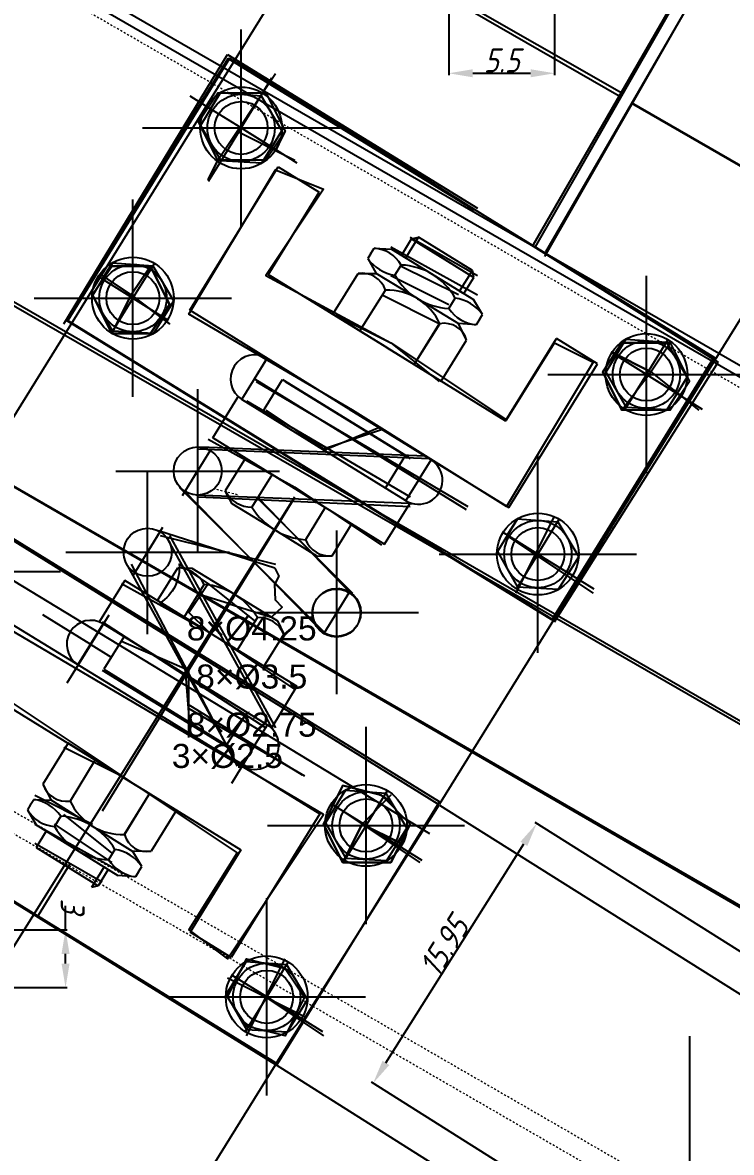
# Model space of a CAD drawing. Header units: millimetres. Extents: x 2787 to 6144, y -18 to 478.
# Drawn here: x 2950.4 to 2987.2, y 346.9 to 405.6 of the extents above; entities that cross this region are included whole.
import ezdxf

# ---------------------------------------------------------------- set-up
doc = ezdxf.new("R2010")
doc.units = ezdxf.units.MM
for name, pattern in [('ACAD_ISO02W100', [15, 12, -3]), ('CENTER', [50.8, 31.75, -6.35, 6.35, -6.35]), ('CENTER2', [28.575, 19.05, -3.175, 3.175, -3.175]), ('HIDDEN', [0.2, 0.1, -0.1])]:
    doc.linetypes.add(name, pattern=pattern)
for name, color, linetype in [('ADIM', 3, 'Continuous'), ('ADIM_CENTER', 1, 'Continuous'), ('ADIM_CLEAN', 3, 'Continuous'), ('ADIM_CLEAN_L', 3, 'Continuous')]:
    doc.layers.add(name, color=color, linetype=linetype)
for name, color, linetype, lineweight in [('图层1', 1, 'CENTER2', 25), ('图层2', 160, 'Continuous', 25), ('虚线', 8, 'ACAD_ISO02W100', 13)]:
    doc.layers.add(name, color=color, linetype=linetype, lineweight=lineweight)
doc.styles.get("Standard").update_dxf_attribs({"font": 'gbeitc.shx', "bigfont": 'gbcbig.shx'})
doc.dimstyles.new('ADIM', dxfattribs={"dimscale": 0.5, "dimtxt": 2.5, "dimasz": 2.5, "dimexe": 0.18, "dimexo": 0.0625, "dimgap": 0.09, "dimtad": 1, "dimdec": 4, "dimzin": 0, "dimdsep": 46, "dimtxsty": 'Standard', "dimcen": 0.09, "dimadec": 0, "dimazin": 0, "dimtfac": 1, "dimtdec": 4, "dimtofl": 0, "dimtmove": 0, "dimatfit": 3, "dimfxl": 1, "dimtolj": 1, "dimtzin": 0, "dimarcsym": 0})

# ---------------------------------------------------------------- blocks, each defined once
blk = doc.blocks.new('*D228')
at = {"layer": 'ADIM', "color": 0, "lineweight": -2, "transparency": 16777216}
for p, q in [((2947.016, 380.527), (2978.45, 431.225)), ((3002.34, 416.308), (2979.465, 430.49)), ((2972.016, 365.027), (3003.45, 415.725))]:
    blk.add_line(p, q, dxfattribs=at)
at = {"layer": 'ADIM', "color": 0, "transparency": 16777216}
for points in [[(2979.574, 430.667), (2979.355, 430.313), (2978.402, 431.149)], [(3002.45, 416.485), (3002.23, 416.13), (3003.402, 415.649)]]:
    blk.add_solid(points, dxfattribs=at)
at = {"layer": 'Defpoints', "color": 0, "transparency": 16777216}
for p in [(2978.402, 431.149), (2947, 380.5), (2972, 365)]:
    blk.add_point(p, dxfattribs=at)
at = {"layer": 'ADIM', "color": 0, "transparency": 16777216, "insert": (2991.255, 423.968), "char_height": 1.25, "attachment_point": 5, "rotation": 328.20109}
blk.add_mtext('\\A1;29.42', dxfattribs=at)
blk = doc.blocks.new('*D230')
at = {"layer": 'ADIM', "color": 0, "lineweight": -2, "transparency": 16777216}
for p, q in [((2938.484, 366.973), (2907.05, 316.275)), ((2963.484, 351.473), (2932.05, 300.775)), ((2908.16, 315.692), (2931.035, 301.51))]:
    blk.add_line(p, q, dxfattribs=at)
at = {"layer": 'ADIM', "color": 0, "transparency": 16777216}
for points in [[(2908.27, 315.87), (2908.05, 315.515), (2907.098, 316.351)], [(2931.145, 301.687), (2930.926, 301.333), (2932.098, 300.851)]]:
    blk.add_solid(points, dxfattribs=at)
at = {"layer": 'Defpoints', "color": 0, "transparency": 16777216}
for p in [(2938.5, 367), (2963.5, 351.5), (2932.098, 300.851)]:
    blk.add_point(p, dxfattribs=at)
at = {"layer": 'ADIM', "color": 0, "transparency": 16777216, "insert": (2919.951, 309.171), "char_height": 1.25, "attachment_point": 5, "rotation": 328.20109}
blk.add_mtext('\\A1;29.42', dxfattribs=at)
blk = doc.blocks.new('*D231')
at = {"layer": 'ADIM', "color": 0, "lineweight": -2, "transparency": 16777216}
for p, q in [((2972.026, 364.983), (3001.506, 346.422)), ((2963.526, 351.483), (2993.006, 332.922)), ((2993.595, 334.028), (3000.763, 345.413))]:
    blk.add_line(p, q, dxfattribs=at)
at = {"layer": 'ADIM', "color": 0, "transparency": 16777216}
for points in [[(3000.587, 345.524), (3000.94, 345.302), (3001.429, 346.47)], [(2993.419, 334.139), (2993.772, 333.917), (2992.929, 332.97)]]:
    blk.add_solid(points, dxfattribs=at)
at = {"layer": 'Defpoints', "color": 0, "transparency": 16777216}
for p in [(2972, 365), (2963.5, 351.5), (3001.429, 346.47)]:
    blk.add_point(p, dxfattribs=at)
at = {"layer": 'ADIM', "color": 0, "transparency": 16777216, "insert": (2996.612, 340.077), "char_height": 1.25, "attachment_point": 5, "rotation": 57.80427}
blk.add_mtext('\\A1;15.95', dxfattribs=at)
blk = doc.blocks.new('*D232')
at = {"layer": 'ADIM', "color": 0, "lineweight": -2, "transparency": 16777216}
for p, q in [((2940, 352.969), (2940, 233.056)), ((2985, 352.969), (2985, 233.056)), ((2941.25, 233.146), (2983.75, 233.146))]:
    blk.add_line(p, q, dxfattribs=at)
at = {"layer": 'ADIM', "color": 0, "transparency": 16777216}
for points in [[(2941.25, 233.354), (2941.25, 232.938), (2940, 233.146)], [(2983.75, 233.354), (2983.75, 232.938), (2985, 233.146)]]:
    blk.add_solid(points, dxfattribs=at)
at = {"layer": 'Defpoints', "color": 0, "transparency": 16777216}
for p in [(2940, 353), (2985, 353), (2985, 233.146)]:
    blk.add_point(p, dxfattribs=at)
at = {"layer": 'ADIM', "color": 0, "transparency": 16777216, "insert": (2962.5, 233.816), "char_height": 1.25, "attachment_point": 5}
blk.add_mtext('\\A1;45', dxfattribs=at)
blk = doc.blocks.new('*D237')
at = {"layer": 'ADIM', "color": 0, "lineweight": -2, "transparency": 16777216}
for p, q in [((3006.474, 345.517), (2976.994, 364.078)), ((2969.237, 351.587), (2976.405, 362.972)), ((2997.974, 332.017), (2968.494, 350.578))]:
    blk.add_line(p, q, dxfattribs=at)
at = {"layer": 'ADIM', "color": 0, "transparency": 16777216}
for points in [[(2976.228, 363.083), (2976.581, 362.861), (2977.071, 364.03)], [(2969.06, 351.698), (2969.413, 351.476), (2968.571, 350.53)]]:
    blk.add_solid(points, dxfattribs=at)
at = {"layer": 'Defpoints', "color": 0, "transparency": 16777216}
for p in [(2977.071, 364.03), (3006.5, 345.5), (2998, 332)]:
    blk.add_point(p, dxfattribs=at)
at = {"layer": 'ADIM', "color": 0, "transparency": 16777216, "insert": (2972.254, 357.637), "char_height": 1.25, "attachment_point": 5, "rotation": 57.80427}
blk.add_mtext('\\A1;15.95', dxfattribs=at)
blk = doc.blocks.new('*D281')
at = {"layer": 'ADIM', "color": 0, "lineweight": -2, "transparency": 16777216}
for p, q in [((2952.593, 358.5), (2952.593, 359.75)), ((2905.031, 358.5), (2952.683, 358.5)), ((2952.593, 356.75), (2952.593, 357.25)), ((2907.031, 355.5), (2952.683, 355.5))]:
    blk.add_line(p, q, dxfattribs=at)
at = {"layer": 'ADIM', "color": 0, "transparency": 16777216}
for points in [[(2952.385, 357.25), (2952.802, 357.25), (2952.593, 358.5)], [(2952.385, 356.75), (2952.802, 356.75), (2952.593, 355.5)]]:
    blk.add_solid(points, dxfattribs=at)
at = {"layer": 'Defpoints', "color": 0, "transparency": 16777216}
for p in [(2905, 358.5), (2952.593, 358.5), (2907, 355.5)]:
    blk.add_point(p, dxfattribs=at)
at = {"layer": 'ADIM', "color": 0, "transparency": 16777216, "insert": (2952.964, 359.75), "char_height": 1.25, "attachment_point": 5, "rotation": 270}
blk.add_mtext('\\A1;3', dxfattribs=at)
blk = doc.blocks.new('*D283')
at = {"layer": 'ADIM', "color": 0, "lineweight": -2, "transparency": 16777216}
for p, q in [((2972.5, 416.969), (2972.5, 402.926)), ((2978, 416.969), (2978, 402.926)), ((2973.75, 403.016), (2976.75, 403.016))]:
    blk.add_line(p, q, dxfattribs=at)
at = {"layer": 'ADIM', "color": 0, "transparency": 16777216}
for points in [[(2973.75, 403.224), (2973.75, 402.807), (2972.5, 403.016)], [(2976.75, 403.224), (2976.75, 402.807), (2978, 403.016)]]:
    blk.add_solid(points, dxfattribs=at)
at = {"layer": 'Defpoints', "color": 0, "transparency": 16777216}
for p in [(2972.5, 417), (2978, 417), (2978, 403.016)]:
    blk.add_point(p, dxfattribs=at)
at = {"layer": 'ADIM', "color": 0, "transparency": 16777216, "insert": (2975.25, 403.686), "char_height": 1.25, "attachment_point": 5}
blk.add_mtext('\\A1;5.5', dxfattribs=at)

msp = doc.modelspace()

# ---------------------------------------------------------------- linework, layer by layer
at = {"color": 7, "linetype": 'Continuous'}
for p, q in [((3301.98786, 206.39642), (2916.78722, 428.70611)), ((2943.02097, 423.95741), (2981.34645, 401.8391)), ((2984.81602, 407.84857), (2976.87852, 394.10041)), ((2985.46561, 407.47368), (2977.52811, 393.72553)), ((2981.99604, 401.46421), (3027.90001, 374.97222)), ((3293.99028, 192.53862), (2941.90922, 395.73441)), ((3082.11669, 305.18357), (2936.82596, 389.09601))]:
    msp.add_line(p, q, dxfattribs=at)
for p, q in [((2959.04377, 390.70475), (2963.63864, 398.1512)), ((2963.63864, 398.1512), (2965.76619, 396.83838)), ((2963.20283, 392.6815), (2965.76619, 396.83838)), ((2970.05102, 393.55406), (2970.57316, 394.40692)), ((2970.26377, 393.42278), (2970.93616, 394.49568)), ((2970.57316, 394.40692), (2970.93616, 394.49568)), ((2970.57316, 394.40692), (2973.80751, 392.41115)), ((2973.72729, 392.77294), (2970.93616, 394.49568)), ((2968.45393, 393.65826), (2968.28983, 393.39232)), ((2968.28983, 393.39232), (2968.7347, 392.60372)), ((2968.37323, 393.70806), (2968.37323, 393.70806)), ((2968.45393, 393.65826), (2968.61803, 393.92421)), ((2968.61803, 393.92421), (2969.52239, 393.88025)), ((2969.52239, 393.88025), (2973.77751, 391.25461)), ((2970.26377, 393.42278), (2970.05102, 393.55406)), ((2969.69953, 392.52245), (2970.03144, 393.05206)), ((2963.12528, 392.55859), (2963.20283, 392.6815)), ((2969.2952, 388.75142), (2963.12528, 392.55859)), ((2966.47637, 390.4912), (2967.80048, 392.61175)), ((2967.80048, 392.61175), (2968.7347, 392.60372)), ((2970.87058, 391.30449), (2968.7347, 392.60372)), ((2973.06261, 391.69575), (2973.72729, 392.77294)), ((2973.27536, 391.56447), (2973.80751, 392.41112)), ((2973.80751, 392.41112), (2973.72729, 392.77294)), ((2967.88269, 389.62343), (2969.21028, 391.7418)), ((2967.88269, 389.62343), (2969.21028, 391.7418)), ((2973.06261, 391.69575), (2973.27536, 391.56447)), ((2970.87058, 391.30449), (2973.00646, 390.00525)), ((2972.50466, 390.79154), (2972.83286, 391.32343)), ((2974.2543, 390.48015), (2973.77751, 391.25461)), ((2967.32597, 385.56008), (2959.04377, 390.70475)), ((2969.28034, 388.761), (2966.46133, 390.50049)), ((2969.2952, 388.75142), (2966.47637, 390.4912)), ((2974.0902, 390.21421), (2974.2543, 390.48015)), ((2970.7078, 387.87955), (2972.02804, 390.01912)), ((2970.7078, 387.87955), (2972.03902, 389.99565)), ((2973.42703, 389.13949), (2973.00646, 390.00525)), ((2973.92609, 389.94827), (2973.00646, 390.00525)), ((2973.85979, 389.95534), (2973.86514, 389.95204)), ((2974.0902, 390.21421), (2973.92609, 389.94827)), ((2967.86746, 389.63241), (2967.86764, 389.63271)), ((2969.28016, 388.7607), (2967.86746, 389.63241)), ((2969.29538, 388.75172), (2967.88269, 389.62343)), ((2969.28034, 388.761), (2975.45026, 384.95382)), ((2969.2952, 388.75142), (2969.29538, 388.75172)), ((2969.2952, 388.75142), (2972.11421, 387.01193)), ((2969.2952, 388.75142), (2970.7078, 387.87955)), ((2972.11421, 387.01193), (2973.42703, 389.13949)), ((2975.45026, 384.95382), (2978.09847, 389.22869)), ((2980.22603, 387.91587), (2978.09847, 389.22869)), ((2975.61594, 380.44474), (2980.22603, 387.91587)), ((2962.82271, 385.4032), (2963.86638, 387.10929)), ((2963.86638, 387.10929), (2970.25203, 383.17567)), ((2960.23728, 384.06412), (2961.5501, 386.19167)), ((2970.26068, 380.81158), (2961.75511, 386.0704)), ((2966.01548, 383.4363), (2962.82271, 385.4032)), ((2967.31846, 385.56474), (2975.61594, 380.44474)), ((2967.32597, 385.56008), (2967.32598, 385.5601)), ((2967.32597, 385.56008), (2971.58108, 382.93444)), ((2966.01548, 383.4363), (2968.87336, 384.60293)), ((2964.70515, 381.30719), (2960.23728, 384.06412)), ((2971.26969, 383.12069), (2959.62677, 383.58399)), ((2961.93933, 383.01386), (2960.88694, 381.31313)), ((2964.70515, 381.30719), (2961.93933, 383.01386)), ((2965.89703, 383.24434), (2965.89428, 383.24449)), ((2970.25203, 383.17567), (2969.21819, 381.46359)), ((2965.35674, 382.36874), (2965.3391, 382.34016)), ((2965.35674, 382.36874), (2965.35674, 382.36874)), ((2963.31975, 382.16207), (2962.27479, 380.4676)), ((2964.70266, 381.30874), (2963.31975, 382.16207)), ((2966.00629, 373.89985), (2958.71502, 381.34305)), ((2970.48481, 380.66317), (2959.36509, 381.09791)), ((2961.25008, 380.64841), (2960.88694, 381.31313)), ((2964.70266, 381.30874), (2969.16369, 378.54075)), ((2964.70266, 381.30874), (2966.08345, 380.45198)), ((2963.46274, 379.28307), (2961.25008, 380.64841)), ((2962.58584, 380.97199), (2967.62033, 375.77862)), ((2969.16369, 378.54075), (2970.48481, 380.66317)), ((2970.26069, 380.81159), (2970.26068, 380.81158)), ((2970.48481, 380.66317), (2970.50378, 380.69365)), ((2970.48481, 380.66317), (2970.62225, 380.65779)), ((2966.08345, 380.45198), (2965.0549, 378.77385)), ((2963.6646, 379.62087), (2963.66859, 379.61844)), ((2966.43789, 377.93128), (2967.49087, 379.63164)), ((2969.61189, 379.74308), (2969.59425, 379.7145)), ((2963.45782, 377.30433), (2957.41702, 379.23951)), ((2963.30322, 369.02468), (2957.92767, 378.76843)), ((2963.45797, 379.28601), (2965.67063, 377.92068)), ((2965.67063, 377.92068), (2966.43789, 377.93128)), ((2966.4363, 377.93225), (2966.43789, 377.93128)), ((2961.45871, 367.22101), (2955.82299, 377.41958)), ((2957.36971, 375.60833), (2958.41783, 377.31169)), ((2959.17481, 377.28524), (2958.41783, 377.31169)), ((2961.38747, 375.9199), (2959.17481, 377.28524)), ((2963.46087, 377.29817), (2963.45782, 377.30433)), ((2955.66766, 376.65858), (2954.35484, 374.53103)), ((2960.13553, 373.90166), (2955.66766, 376.65858)), ((2956.10978, 376.91372), (2956.10519, 376.92174)), ((2956.10595, 376.90753), (2956.10978, 376.91372)), ((2958.75012, 374.75653), (2959.79598, 376.45045)), ((2961.1022, 375.43734), (2959.48466, 375.94622)), ((2961.38271, 375.92284), (2963.59537, 374.55751)), ((2967.3397, 376.06077), (2966.7672, 376.24417)), ((2967.34246, 376.06525), (2967.31911, 376.02741)), ((2960.13553, 373.90166), (2957.36971, 375.60833)), ((2961.08623, 375.44236), (2961.17609, 375.58798)), ((2961.08623, 375.44236), (2963.29776, 374.74661)), ((2961.17609, 375.58798), (2961.18004, 375.58551)), ((2957.50972, 369.65186), (2949.19704, 374.74714)), ((2960.13303, 373.9032), (2958.75012, 374.75653)), ((2961.51805, 373.05329), (2962.55667, 374.72522)), ((2963.07006, 369.15844), (2954.55518, 374.40218)), ((2963.59537, 374.55751), (2963.93, 373.86699)), ((2955.63031, 373.7472), (2954.57348, 372.04922)), ((2958.82021, 371.77564), (2955.63031, 373.7472)), ((2960.13303, 373.9032), (2964.60772, 371.15735)), ((2960.13303, 373.9032), (2961.51805, 373.05329)), ((2963.93, 373.86699), (2962.88247, 372.16326)), ((2963.92842, 373.86798), (2963.93, 373.86699)), ((2966.00353, 373.89536), (2966.38433, 373.77556)), ((2959.47895, 372.84319), (2959.49659, 372.87177)), ((2959.47895, 372.84319), (2959.47895, 372.84319)), ((2954.57348, 372.04922), (2960.95317, 368.10593)), ((2958.93866, 371.9676), (2958.82021, 371.77564)), ((2958.82021, 371.77564), (2958.93866, 371.9676)), ((2958.82021, 371.77564), (2959.05919, 368.69807)), ((2958.93866, 371.9676), (2958.93729, 371.96999)), ((2964.60772, 371.15735), (2963.30322, 369.02468)), ((2955.54049, 366.46052), (2949.37057, 370.2677)), ((2957.50219, 369.65648), (2965.79966, 364.53648)), ((2957.50972, 369.65186), (2957.50971, 369.65184)), ((2957.50972, 369.65186), (2961.76484, 367.02622)), ((2960.95317, 368.10593), (2962.01976, 369.7978)), ((2963.07005, 369.15843), (2963.07006, 369.15844)), ((2963.30322, 369.02468), (2963.28449, 368.99405)), ((2963.30322, 369.02468), (2963.36967, 368.90424)), ((2952.72129, 368.19971), (2951.4198, 366.0652)), ((2955.52526, 366.4695), (2952.70625, 368.20899)), ((2955.54049, 366.46052), (2952.72129, 368.19971)), ((2954.12761, 367.33193), (2952.82963, 365.19529)), ((2954.12761, 367.33193), (2952.82963, 365.19529)), ((2954.11275, 367.34151), (2954.11256, 367.34121)), ((2955.52545, 366.4698), (2954.11275, 367.34151)), ((2955.54031, 366.46022), (2954.12761, 367.33193)), ((2955.52526, 366.4695), (2961.69518, 362.66232)), ((2955.54049, 366.46052), (2955.54031, 366.46022)), ((2955.54049, 366.46052), (2958.35951, 364.72103)), ((2955.54049, 366.46052), (2956.95328, 365.58896)), ((2951.4198, 366.0652), (2951.84596, 365.2338)), ((2950.7775, 365.01181), (2950.9416, 365.27776)), ((2950.9416, 365.27776), (2951.84596, 365.2338)), ((2953.96511, 363.90745), (2951.84596, 365.2338)), ((2956.95328, 365.58896), (2955.63305, 363.44939)), ((2956.95328, 365.58896), (2955.65895, 363.4501)), ((2950.7775, 365.01181), (2950.6134, 364.74587)), ((2950.6134, 364.74587), (2951.05827, 363.95727)), ((2950.6968, 365.06161), (2950.6968, 365.06161)), ((2958.35951, 364.72103), (2957.04669, 362.59348)), ((2952.3513, 364.40789), (2952.0268, 363.87372)), ((2965.79966, 364.53648), (2961.18957, 357.06535)), ((2951.05827, 363.95727), (2955.31338, 361.33163)), ((2951.58689, 363.63108), (2951.05878, 362.7819)), ((2951.79965, 363.4998), (2951.58689, 363.63108)), ((2953.96511, 363.90745), (2956.08426, 362.5811)), ((2951.05878, 362.7819), (2954.29313, 360.78613)), ((2955.15643, 362.67698), (2954.82822, 362.14509)), ((2957.04669, 362.59348), (2956.08426, 362.5811)), ((2956.54763, 361.7847), (2956.08426, 362.5811)), ((2961.69518, 362.66232), (2959.06201, 358.37817)), ((2954.59848, 361.77276), (2953.9338, 360.69558)), ((2954.59848, 361.77276), (2954.81124, 361.64148)), ((2956.38352, 361.51875), (2956.54763, 361.7847)), ((2956.51156, 361.84078), (2956.51691, 361.83748)), ((2954.81124, 361.64148), (2954.29317, 360.78614)), ((2956.21942, 361.25281), (2955.31338, 361.33163)), ((2956.38352, 361.51875), (2956.21942, 361.25281)), ((2954.29317, 360.78614), (2953.9338, 360.69558)), ((2961.18957, 357.06535), (2959.06201, 358.37817))]:
    msp.add_line(p, q)
for points in [[(2985.06711, 388.96779), (2986.25568, 388.23438), (2977.85363, 374.61801), (2952.64207, 390.17493), (2961.04411, 403.7913), (2973.79562, 395.92293)], [(2963.46087, 377.29817), (2963.67134, 376.87304), (2963.43945, 376.4425), (2963.48773, 375.64505), (2963.85402, 375.26719), (2963.2945, 374.74355)]]:
    msp.add_lwpolyline(points)
for points in [[(2952.70904, 390.17307), (2977.9206, 374.61615), (2986.32265, 388.23252), (2961.11109, 403.78944)], [(2938.3975, 367.09017), (2963.60906, 351.53325), (2972.01111, 365.14962), (2946.79955, 380.70654)]]:
    msp.add_lwpolyline(points, close=True)
for centre, radius in [((2961.71412, 400.17438), 2.125), ((2961.71412, 400.17438), 1.375), ((2956.09309, 391.32891), 2.125), ((2956.09309, 391.32891), 1.375), ((2982.77001, 387.36079), 2.125), ((2982.77001, 387.36079), 1.375), ((2959.46118, 382.34501), 1.25), ((2977.12984, 378.02994), 2.125), ((2956.85612, 378.12325), 1.25), ((2977.12984, 378.02994), 1.375), ((2966.6627, 374.96363), 1.25), ((2966.68329, 374.99699), 1.25), ((2968.20155, 363.92699), 2.125), ((2968.20155, 363.92699), 1.375), ((2963.04331, 355.01742), 2.125), ((2963.04331, 355.01742), 1.375)]:
    msp.add_circle(centre, radius)
for centre, radius, start, end in [((2970.02638, 394.62936), 2.1321, 215.4643928, 261.1818758), ((2968.49061, 392.13635), 1.79239, 30.7229581, 85.9233105), ((2969.91371, 389.72695), 3.32719, 28.6740582, 87.9722104), ((2967.99336, 391.34703), 1.27935, 17.9730975, 98.6715525), ((2972.6889, 394.22858), 3.44198, 209.7146966, 266.931572), ((2969.30496, 388.73085), 3.01244, 24.8258158, 91.8010019), ((2972.58857, 389.292), 2.04606, 35.4999467, 83.1427098), ((2974.09611, 391.85448), 1.91378, 213.7392975, 264.903359), ((2972.28279, 388.83765), 1.18338, 14.7772944, 101.8879829), ((2962.41502, 387.13201), 1.25, 58.3231343, 238.134317), ((2962.41502, 387.13201), 1.25, 327.9174316, 329.1718371), ((2970.92467, 381.87066), 1.25, 237.9144148, 58.3231343), ((2962.27731, 382.03352), 1.56592, 207.3897692, 269.90746), ((2965.31401, 382.32765), 3.56324, 211.4672846, 265.8299447), ((2966.32228, 379.29961), 1.3721, 202.5306151, 274.8636076), ((2958.39751, 375.7459), 1.56592, 26.7388086, 89.2564994), ((2959.49651, 372.89982), 3.56324, 30.8163239, 85.178984), ((2962.65515, 373.35665), 1.3721, 21.782661, 94.1156535), ((2953.90228, 373.33624), 1.25, 58.5119516, 238.3231343), ((2953.90228, 373.33624), 1.25, 327.4744315, 328.728837), ((2962.42125, 368.09), 1.25, 238.3231343, 58.7318538), ((2952.63671, 366.46001), 1.27935, 197.9747161, 278.6731711), ((2950.61475, 363.17085), 2.1321, 35.4643928, 81.1818758), ((2952.15422, 365.66158), 1.79239, 210.7229581, 265.9233105), ((2955.56325, 366.46102), 3.01244, 204.8452667, 271.8204528), ((2952.16706, 360.97085), 3.44198, 29.7146966, 86.931572), ((2954.94595, 365.47019), 3.32719, 208.6740582, 267.9722104), ((2956.80329, 363.75156), 1.18338, 194.7582857, 281.8689742), ((2954.92011, 360.77784), 1.91378, 31.7429096, 82.9069711), ((2956.53433, 363.27449), 2.04606, 213.5035588, 261.1463219)]:
    msp.add_arc(centre, radius, start, end)
at = {"layer": 'ADIM_CENTER', "linetype": 'CENTER'}
for p, q in [((2961.71412, 395.04938), (2961.71412, 405.29938)), ((2961.71412, 395.42438), (2961.71412, 404.92438)), ((2961.71412, 395.79938), (2961.71412, 404.54938)), ((2956.58912, 400.17438), (2966.83912, 400.17438)), ((2956.96412, 400.17438), (2966.46412, 400.17438)), ((2957.33912, 400.17438), (2966.08912, 400.17438)), ((2956.09309, 386.20391), (2956.09309, 396.45391)), ((2956.09309, 386.57891), (2956.09309, 396.07891)), ((2956.09309, 386.95391), (2956.09309, 395.70391)), ((2982.77001, 382.23579), (2982.77001, 392.48579)), ((2982.77001, 382.61079), (2982.77001, 392.11079)), ((2982.77001, 382.98579), (2982.77001, 391.73579)), ((2950.96809, 391.32891), (2961.21809, 391.32891)), ((2951.34309, 391.32891), (2960.84309, 391.32891)), ((2951.71809, 391.32891), (2960.46809, 391.32891)), ((2977.64501, 387.36079), (2987.89501, 387.36079)), ((2978.02001, 387.36079), (2987.52001, 387.36079)), ((2978.39501, 387.36079), (2987.14501, 387.36079)), ((2959.46118, 378.09501), (2959.46118, 386.59501)), ((2977.12984, 372.90494), (2977.12984, 383.15494)), ((2955.21118, 382.34501), (2963.71118, 382.34501)), ((2956.85612, 373.87325), (2956.85612, 382.37325)), ((2977.12984, 373.27994), (2977.12984, 382.77994)), ((2977.12984, 373.65494), (2977.12984, 382.40494)), ((2966.68329, 370.74699), (2966.68329, 379.24699)), ((2952.60612, 378.12325), (2961.10612, 378.12325)), ((2972.00484, 378.02994), (2982.25484, 378.02994)), ((2972.37984, 378.02994), (2981.87984, 378.02994)), ((2972.75484, 378.02994), (2981.50484, 378.02994)), ((2942.08492, 377.1246), (2952.33492, 377.1246)), ((2942.45992, 377.1246), (2951.95992, 377.1246)), ((2942.83492, 377.1246), (2951.58492, 377.1246)), ((2962.43329, 374.99699), (2970.93329, 374.99699)), ((2968.20155, 358.80199), (2968.20155, 369.05199)), ((2968.20155, 359.17699), (2968.20155, 368.67699)), ((2968.20155, 359.55199), (2968.20155, 368.30199)), ((2963.07655, 363.92699), (2973.32655, 363.92699)), ((2963.45155, 363.92699), (2972.95155, 363.92699)), ((2963.82655, 363.92699), (2972.57655, 363.92699)), ((2963.04331, 349.89242), (2963.04331, 360.14242)), ((2963.04331, 350.26742), (2963.04331, 359.76742)), ((2963.04331, 350.64242), (2963.04331, 359.39242)), ((2957.91831, 355.01742), (2968.16831, 355.01742)), ((2958.29331, 355.01742), (2967.79331, 355.01742)), ((2958.66831, 355.01742), (2967.41831, 355.01742))]:
    msp.add_line(p, q, dxfattribs=at)
at = {"layer": 'ADIM_CLEAN'}
for points in [[(2960.5, 398.5), (2959.5, 400.5), (2960.5, 402), (2963, 402), (2964, 400), (2963.5, 399), (2964, 400), (2963, 398.5), (2960.5, 398.5), (2960, 397.5)], [(2975.5, 385), (2978, 389), (2980, 388), (2975.5, 380.5), (2967.5, 385.5), (2959, 390.5), (2963.5, 398), (2966, 397), (2963, 392.5), (2969.5, 389)], [(2956, 391.5), (2957, 393), (2955, 393), (2954, 391.5), (2955, 389.5), (2956, 391.5), (2954.5, 392.5)], [(2958, 391), (2957, 389.5), (2955, 389.5), (2954, 391.5), (2955, 393), (2957, 393)], [(2957, 393), (2956, 391.5), (2958, 390), (2956, 391.5), (2955, 389.5), (2957, 389.5), (2958, 391)], [(2985, 387), (2984, 385.5), (2981.5, 385.5), (2980.5, 387.5), (2981.5, 389), (2984, 389)], [(2981.5, 389), (2980.5, 387.5), (2981.5, 385.5), (2983, 387.5), (2981, 388.5), (2983, 387.5), (2984, 389)], [(2972, 365), (2947, 380.5), (2938.5, 367), (2963.5, 351.5)], [(2961.5, 362.5), (2959, 358.5), (2961, 357), (2966, 364.5), (2949, 374.5), (2944.5, 367.5), (2946.5, 366), (2949.5, 370), (2949.5, 370.5)], [(2970, 363), (2968, 364), (2967, 362), (2969.5, 362), (2970.5, 364), (2969, 365.5), (2967, 366), (2966, 364), (2967, 362), (2968, 364), (2969.5, 365.5), (2968, 364)], [(2970.5, 364), (2969.5, 362), (2967, 362), (2966, 364), (2967, 366), (2969, 365.5)], [(2965, 355), (2964, 353), (2962, 353.5), (2961, 355), (2962, 357), (2964, 356.5)]]:
    msp.add_lwpolyline(points, close=True, dxfattribs=at)
msp.add_lwpolyline([(2960, 376.5), (2958.5, 377.5, -0.27975865), (2957.5, 375.5), (2960, 374), (2959, 375)], format="xyb", close=True, dxfattribs=at)
for centre, radius in [((2961.71412, 400.17438), 2.125), ((2961.71412, 400.17438), 1.75), ((2961.71412, 400.17438), 1.375), ((2956.09309, 391.32891), 2.125), ((2956.09309, 391.32891), 1.75), ((2956.09309, 391.32891), 1.375), ((2982.77001, 387.36079), 2.125), ((2982.77001, 387.36079), 1.75), ((2982.77001, 387.36079), 1.375), ((2959.46118, 382.34501), 1.25), ((2977.12984, 378.02994), 2.125), ((2956.85612, 378.12325), 1.25), ((2977.12984, 378.02994), 1.75), ((2977.12984, 378.02994), 1.375), ((2966.68329, 374.99699), 1.25), ((2968.20155, 363.92699), 2.125), ((2968.20155, 363.92699), 1.75), ((2968.20155, 363.92699), 1.375), ((2963.04331, 355.01742), 2.125), ((2963.04331, 355.01742), 1.75), ((2963.04331, 355.01742), 1.375)]:
    msp.add_circle(centre, radius, dxfattribs=at)
at = {"layer": 'ADIM_CLEAN_L'}
for p, q in [((2917, 428), (3301.5, 206)), ((2943, 424), (2981.5, 402)), ((2977, 394), (2985, 408)), ((2977.5, 393.5), (2985.5, 407.5)), ((2952.5, 390), (2961, 404)), ((2961, 404), (2974, 396)), ((2961, 404), (2986.5, 388)), ((2960.5, 398.5), (2963.5, 403)), ((2982, 401.5), (3074.5, 348)), ((2961.5, 400), (2964.5, 398.5)), ((2942, 395.5), (3294, 192.5)), ((2969.5, 394), (2974, 391.5)), ((2970.5, 394.5), (2974, 392.5)), ((2973, 391.5), (2970, 393)), ((2969.5, 392.5), (2972.5, 391)), ((2972, 390), (2969, 391.5)), ((2966.5, 390.5), (2969.5, 389)), ((2937, 389), (3082, 305)), ((2969.5, 389), (2972, 387)), ((2978, 374.5), (2986.5, 388)), ((2962.5, 387), (2973.5, 380.5)), ((2964, 387), (2970.5, 383)), ((2983, 387.5), (2985.5, 385.5)), ((2962, 386), (2970.5, 381)), ((2963, 385.5), (2966, 383.5)), ((2960, 384), (2964.5, 381.5)), ((2966, 383.5), (2969, 384.5)), ((2959.5, 383.5), (2971.5, 383)), ((2958.5, 381.5), (2966, 374)), ((2964.5, 381.5), (2969, 378.5)), ((2949.5, 357), (2964.5, 381)), ((2959.5, 381), (2970.5, 380.5)), ((2962.5, 381), (2967.5, 376)), ((2976, 376), (2978, 380)), ((2946, 379), (2971.5, 363.5)), ((2957.5, 379), (2963.5, 377.5)), ((2958, 379), (2963.5, 369)), ((2975.5, 379), (2980, 376)), ((2956, 377.5), (2961.5, 367)), ((2955.5, 376.5), (2960, 374)), ((2962.5, 374.5), (2960, 376.5)), ((2954.5, 374.5), (2963, 369)), ((2955.5, 373.5), (2959, 372)), ((2960, 374), (2964.5, 371)), ((2954.5, 372), (2961, 368)), ((2959, 368.5), (2959, 372)), ((2959, 370), (2965, 366.5)), ((2957.5, 369.5), (2962, 367)), ((2952.5, 368), (2955.5, 366.5)), ((2951, 365.5), (2954, 364)), ((2966.5, 365), (2971, 362)), ((2955, 362.5), (2952.5, 364.5)), ((2951, 364), (2955.5, 361.5)), ((2952, 364), (2955, 362)), ((2951, 363), (2954.5, 361)), ((2962, 353), (2964, 357)), ((2961, 356), (2965, 354)), ((2963, 355), (2966, 353))]:
    msp.add_line(p, q, dxfattribs=at)
at = {"layer": '图层1'}
for p, q in [((2961.71412, 400.17438), (2963.31626, 402.77612)), ((2959.90966, 401.29667), (2959.06446, 401.82234)), ((2961.71412, 400.17438), (2962.82837, 401.98382)), ((2961.71412, 400.17438), (2959.90966, 401.29667)), ((2961.71412, 400.17438), (2960.59987, 398.36493)), ((2961.71412, 400.17438), (2963.51859, 399.05209)), ((2961.71412, 400.17438), (2964.61526, 398.37001)), ((2960.59987, 398.36493), (2959.99649, 397.38509)), ((2973.7267, 396.00491), (2973.70913, 395.97629)), ((2973.79562, 395.92293), (2973.79571, 395.96233)), ((2956.09309, 391.32891), (2957.20733, 393.13835)), ((2956.09309, 391.32891), (2954.28862, 392.4512)), ((2971.62588, 392.58229), (2971.62475, 392.58046)), ((2956.09309, 391.32891), (2954.97884, 389.51947)), ((2956.09309, 391.32891), (2957.89755, 390.20662)), ((2970.85033, 391.31879), (2970.84939, 391.31726)), ((2973.78156, 389.95722), (2973.78158, 389.96672)), ((2969.28034, 388.761), (2969.28016, 388.7607)), ((2982.77001, 387.36079), (2983.88426, 389.17023)), ((2963.0677, 388.2052), (2961.75172, 386.07252)), ((2962.41502, 387.13201), (2963.0731, 388.20184)), ((2982.77001, 387.36079), (2980.96555, 388.48307)), ((2962.41502, 387.13201), (2973.40315, 380.35173)), ((2982.77001, 387.36079), (2981.65577, 385.55134)), ((2982.77001, 387.36079), (2984.57448, 386.2385)), ((2982.77001, 387.36079), (2985.67115, 385.55642)), ((2961.09063, 385.00116), (2961.073, 384.97258)), ((2960.11067, 383.41302), (2958.65496, 381.05391)), ((2970.92467, 381.87066), (2971.58583, 382.93154)), ((2958.78764, 381.26892), (2959.40183, 382.26429)), ((2965.35674, 382.36874), (2965.33917, 382.34012)), ((2970.92937, 381.87819), (2970.2683, 380.80686)), ((2964.45456, 380.89893), (2949.69208, 356.84821)), ((2956.10145, 376.91568), (2957.64852, 379.42287)), ((2969.61189, 379.74308), (2969.59425, 379.7145)), ((2977.12984, 378.02994), (2978.24409, 379.83938)), ((2957.51585, 379.20786), (2956.90165, 378.21249)), ((2977.12984, 378.02994), (2975.32538, 379.15223)), ((2977.12984, 378.02994), (2976.0156, 376.2205)), ((2977.12984, 378.02994), (2978.93431, 376.90765)), ((2977.12984, 378.02994), (2980.03098, 376.22557)), ((2973.75138, 377.14933), (2973.75147, 377.18873)), ((2967.34246, 376.06525), (2966.00353, 373.89536)), ((2967.31911, 376.02741), (2967.34246, 376.06525)), ((2953.90228, 373.33624), (2951.41729, 374.86961)), ((2953.90228, 373.33624), (2954.85055, 374.8682)), ((2953.23578, 372.27158), (2954.55176, 374.40426)), ((2966.00353, 373.89536), (2966.02688, 373.93321)), ((2953.90228, 373.33624), (2952.65901, 371.32772)), ((2953.90228, 373.33624), (2953.2412, 372.26826)), ((2953.90228, 373.33624), (2954.96605, 372.67983)), ((2958.15644, 370.71119), (2958.18895, 370.69113)), ((2958.94043, 370.22742), (2964.8904, 366.55596)), ((2962.41662, 368.08242), (2963.07769, 369.15375)), ((2962.42125, 368.09), (2961.21419, 366.11421)), ((2962.42125, 368.09), (2961.76956, 367.02327)), ((2968.20155, 363.92699), (2969.3158, 365.73643)), ((2968.20155, 363.92699), (2966.39708, 365.04927)), ((2968.20155, 363.92699), (2967.0873, 362.11754)), ((2968.20155, 363.92699), (2970.00601, 362.8047)), ((2968.20155, 363.92699), (2971.10269, 362.12262)), ((2963.04331, 355.01742), (2964.15756, 356.82686)), ((2963.04331, 355.01742), (2961.23884, 356.1397)), ((2963.04331, 355.01742), (2961.92906, 353.20797)), ((2963.04331, 355.01742), (2964.84777, 353.89513)), ((2963.04331, 355.01742), (2965.94445, 353.21305))]:
    msp.add_line(p, q, dxfattribs=at)
at = {"layer": '图层2'}
for p, q in [((2960.65048, 402.01354), (2959.61189, 400.30436)), ((2960.12195, 401.16463), (2960.65048, 402.01354)), ((2960.65048, 402.01354), (2962.75004, 401.851)), ((2962.75004, 401.851), (2963.83398, 400.02659)), ((2959.90966, 401.29667), (2960.12195, 401.16463)), ((2959.61189, 400.30436), (2960.65901, 398.46097)), ((2963.83712, 400.03161), (2962.77547, 398.33664)), ((2963.3063, 399.18412), (2963.83712, 400.03161)), ((2963.51859, 399.05209), (2963.3063, 399.18412)), ((2962.77547, 398.33664), (2960.65901, 398.46097)), ((2955.02945, 393.16807), (2953.99085, 391.45889)), ((2954.50091, 392.31916), (2955.02945, 393.16807)), ((2955.02945, 393.16807), (2957.12901, 393.00553)), ((2957.12901, 393.00553), (2958.21294, 391.18112)), ((2954.28862, 392.4512), (2954.50091, 392.31916)), ((2953.99085, 391.45889), (2955.03798, 389.6155)), ((2958.21608, 391.18614), (2957.15444, 389.49117)), ((2957.68526, 390.33865), (2958.21608, 391.18614)), ((2957.89755, 390.20662), (2957.68526, 390.33865)), ((2957.15444, 389.49117), (2955.03798, 389.6155)), ((2981.70637, 389.19995), (2980.66778, 387.49076)), ((2981.17784, 388.35104), (2981.70637, 389.19995)), ((2981.70637, 389.19995), (2983.80593, 389.03741)), ((2983.80593, 389.03741), (2984.88987, 387.213)), ((2980.96555, 388.48307), (2981.17784, 388.35104)), ((2980.66778, 387.49076), (2981.7149, 385.64738)), ((2984.89301, 387.21801), (2983.83137, 385.52305)), ((2984.36219, 386.37053), (2984.89301, 387.21801)), ((2984.57448, 386.2385), (2984.36219, 386.37053)), ((2983.83137, 385.52305), (2981.7149, 385.64738)), ((2976.0662, 379.86911), (2975.02761, 378.15992)), ((2975.53767, 379.02019), (2976.0662, 379.86911)), ((2976.0662, 379.86911), (2978.16576, 379.70656)), ((2978.16576, 379.70656), (2979.2497, 377.88215)), ((2975.32538, 379.15223), (2975.53767, 379.02019)), ((2975.02761, 378.15992), (2976.07473, 376.31653)), ((2979.25284, 377.88717), (2978.1912, 376.1922)), ((2978.72202, 377.03968), (2979.25284, 377.88717)), ((2978.93431, 376.90765), (2978.72202, 377.03968)), ((2978.1912, 376.1922), (2976.07473, 376.31653)), ((2967.13791, 365.76615), (2966.09932, 364.05696)), ((2966.60937, 364.91724), (2967.13791, 365.76615)), ((2967.13791, 365.76615), (2969.23747, 365.60361)), ((2969.23747, 365.60361), (2970.3214, 363.7792)), ((2966.39708, 365.04927), (2966.60937, 364.91724)), ((2966.09932, 364.05696), (2967.14644, 362.21358)), ((2970.32454, 363.78421), (2969.2629, 362.08925)), ((2969.79372, 362.93673), (2970.32454, 363.78421)), ((2970.00601, 362.8047), (2969.79372, 362.93673)), ((2969.2629, 362.08925), (2967.14644, 362.21358)), ((2961.97967, 356.85658), (2960.94108, 355.14739)), ((2961.45113, 356.00767), (2961.97967, 356.85658)), ((2961.97967, 356.85658), (2964.07923, 356.69404)), ((2964.07923, 356.69404), (2965.16316, 354.86963)), ((2961.23884, 356.1397), (2961.45113, 356.00767)), ((2960.94108, 355.14739), (2961.9882, 353.30401)), ((2965.16631, 354.87464), (2964.10466, 353.17968)), ((2964.63548, 354.02716), (2965.16631, 354.87464)), ((2964.84777, 353.89513), (2964.63548, 354.02716)), ((2964.10466, 353.17968), (2961.9882, 353.30401))]:
    msp.add_line(p, q, dxfattribs=at)
for centre, radius in [((2961.71412, 400.17438), 1.75), ((2961.71412, 400.17438), 1.375), ((2956.09309, 391.32891), 1.75), ((2956.09309, 391.32891), 1.375), ((2982.77001, 387.36079), 1.75), ((2982.77001, 387.36079), 1.375), ((2977.12984, 378.02994), 1.75), ((2977.12984, 378.02994), 1.375), ((2968.20155, 363.92699), 1.75), ((2968.20155, 363.92699), 1.375), ((2963.04331, 355.01742), 1.75), ((2963.04331, 355.01742), 1.375)]:
    msp.add_circle(centre, radius, dxfattribs=at)
at = {"layer": '虚线', "color": 251, "linetype": 'HIDDEN'}
msp.add_line((3302.15552, 205.14508), (2917.24074, 427.28979), dxfattribs=at)
at = {"layer": '虚线', "color": 8, "linetype": 'HIDDEN'}
for p, q in [((2913.7194, 385.54925), (3282.26646, 172.76851)), ((2913.64479, 384.43763), (3281.76646, 171.90248)), ((2961.52125, 381.10935), (2960.31004, 381.41833))]:
    msp.add_line(p, q, dxfattribs=at)

# ---------------------------------------------------------------- texts
at = {"layer": 'ADIM', "char_height": 1.25, "attachment_point": 5}
for s, insert in [('{\\fArial|b0|i0|c0|p2;8×Ø4.25}', (2962.26442, 374.14201)), ('{\\fArial|b0|i0|c0|p2;8×Ø3.5}', (2962.26442, 371.64201)), ('{\\fArial|b0|i0|c0|p2;8×Ø2.75}', (2962.26442, 369.14201)), ('{\\fArial|b0|i0|c0|p2;3×Ø2.5}', (2961.0002, 367.51575))]:
    msp.add_mtext(s, dxfattribs=dict(at, insert=insert))

# ---------------------------------------------------------------- dimensions: what is measured, and where the dimension line sits
at = {"layer": 'ADIM'}
for p1, p2, distance, text, picture, middle in [((2972, 365), (2947, 380.5), -59.59375, '29.42', '*D228', (2991.25536, 423.96832)), ((2938.5, 367), (2963.5, 351.5), -59.59375, '29.42', '*D230', (2919.95074, 309.17055)), ((2963.5, 351.5), (2972, 365), -34.77692, '15.95', '*D231', (2996.6124, 340.07738)), ((2998, 332), (3006.5, 345.5), 34.77692, '15.95', '*D237', (2972.25365, 357.63659))]:
    dim = msp.add_aligned_dim(p1=p1, p2=p2, distance=distance, text=text, dimstyle='ADIM', dxfattribs=at)
    dim.commit()
    dim.dimension.update_dxf_attribs({"geometry": picture, "text_midpoint": middle})
for base, p1, p2, text, picture, middle in [((2978, 403.01561), (2972.5, 417), (2978, 417), '5.5', '*D283', (2975.25, 403.68561)), ((2985, 233.14615), (2940, 353), (2985, 353), '45', '*D232', (2962.5, 233.81615))]:
    dim = msp.add_linear_dim(base=base, p1=p1, p2=p2, text=text, dimstyle='ADIM', dxfattribs=at)
    dim.commit()
    dim.dimension.update_dxf_attribs({"geometry": picture, "text_midpoint": middle})
dim = msp.add_linear_dim(base=(2952.59323, 358.5), p1=(2907, 355.5), p2=(2905, 358.5), angle=90, text='3', dimstyle='ADIM', dxfattribs=at)
dim.commit()
dim.dimension.update_dxf_attribs({"geometry": '*D281', "text_midpoint": (2952.96375, 359.75), "text_rotation": 270})

doc.saveas('drawing.dxf')
